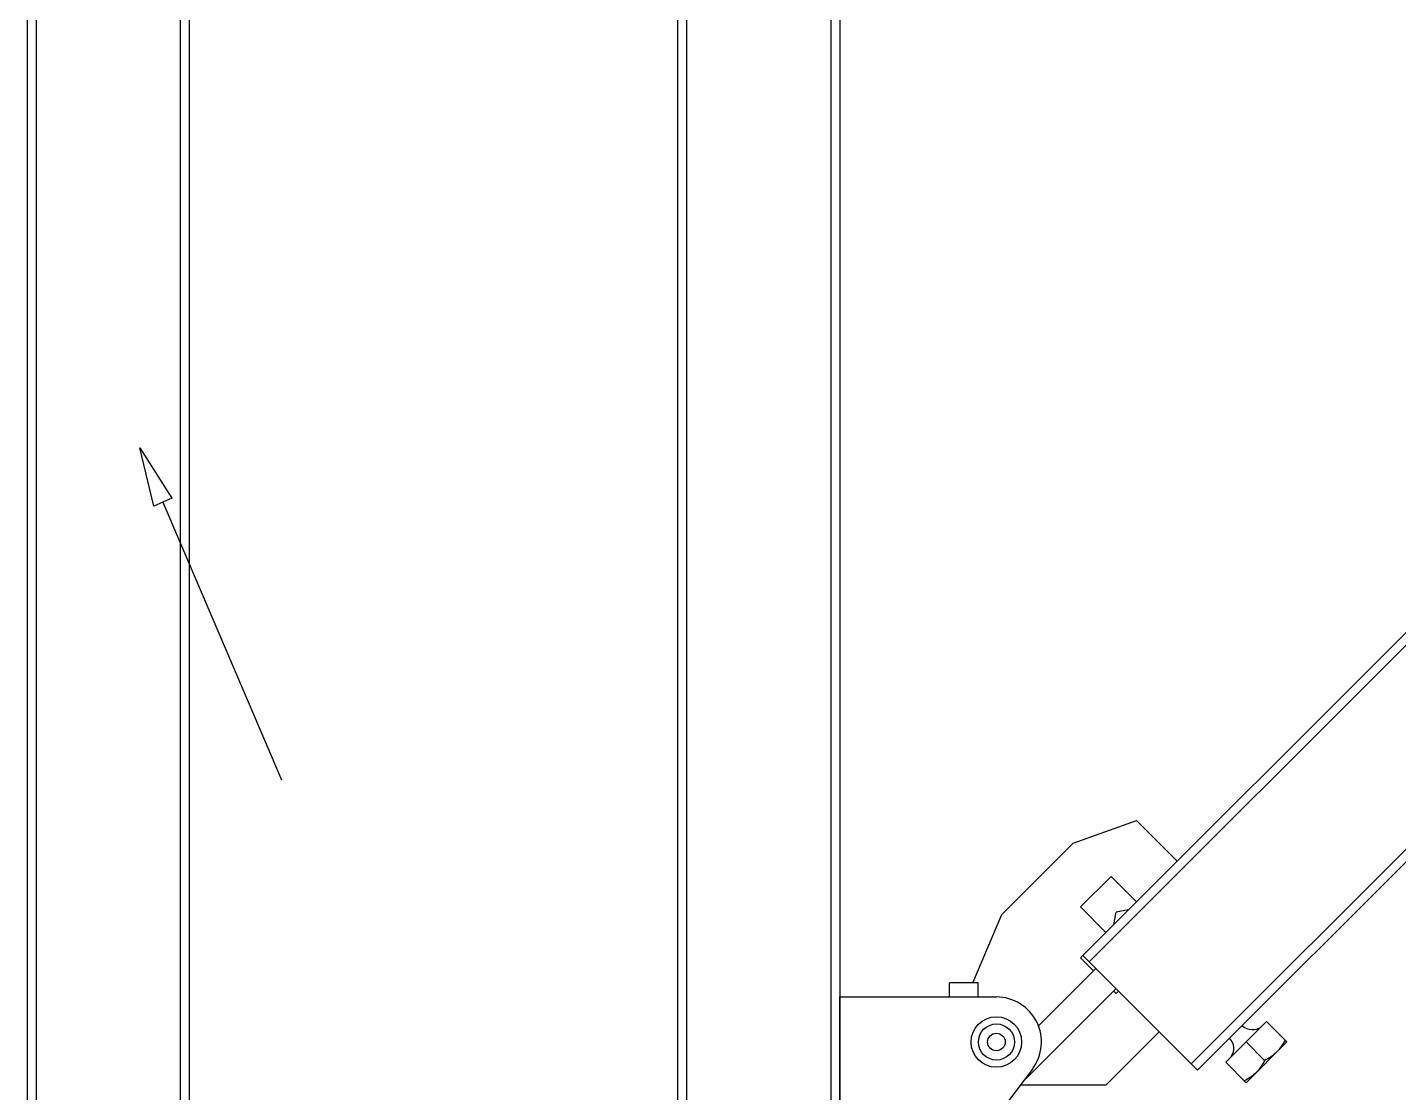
# Model space of a CAD drawing. Extents: x 1680110 to 2699828, y 269661 to 891349.
# Drawn here: x 2396622 to 2398354, y 711459 to 712805 of the extents above; entities that cross this region are included whole.
import ezdxf

# ---------------------------------------------------------------- set-up
doc = ezdxf.new("R2010")
doc.units = 0
doc.header["$LTSCALE"] = 1000
doc.header["$MEASUREMENT"] = 0
doc.layers.add('02___PRT_ALL_AXES', color=7, linetype='Continuous')
doc.layers.add('03___PRT_ALL_CURVES', color=7, linetype='Continuous')

msp = doc.modelspace()

# ---------------------------------------------------------------- linework, layer by layer
at = {"color": 0, "linetype": 'Continuous'}
for p, q in [((2396633.3, 711038.3), (2396633.3, 713559)), ((2396815.4, 711038.3), (2396815.4, 713559)), ((2396621.9, 711154.4), (2396621.9, 713467.4)), ((2396826.8, 711154.4), (2396826.8, 713467.4)), ((2397815.9, 711597.8), (2397852.6, 711684.3)), ((2397786.6, 711580), (2397786.6, 711597.8)), ((2397822.6, 711597.8), (2397786.6, 711597.8)), ((2397822.6, 711580), (2397822.6, 711597.8)), ((2397647.9, 711159.5), (2397647.9, 711580)), ((2397647.9, 711580), (2397845.8, 711580)), ((2397891.2, 711488.9), (2397668.3, 711193.2))]:
    msp.add_line(p, q, dxfattribs=at)
at = {"color": 7, "linetype": 'Continuous'}
for p, q in [((2399798.3, 713475.6), (2397952.1, 711629.4)), ((2399806.4, 713467.6), (2397963.1, 711624.3)), ((2397443, 713383.2), (2397443, 710337.6)), ((2397454.3, 713383.2), (2397454.3, 710337.6)), ((2397636.5, 713383.2), (2397636.5, 710337.6)), ((2397647.9, 713383.2), (2397647.9, 710337.6)), ((2399935.1, 713338.9), (2398091.8, 711495.6)), ((2399943.1, 713330.9), (2398099.8, 711487.6)), ((2397942.7, 711774.4), (2398022.8, 711803.1)), ((2398022.8, 711803.1), (2398074.3, 711751.6)), ((2397852.6, 711684.3), (2397942.7, 711774.4)), ((2397990.7, 711732.3), (2397952.1, 711693.7)), ((2398022.8, 711700.2), (2397990.7, 711732.3)), ((2397952.1, 711693.7), (2397984.2, 711661.6)), ((2397955, 711632.3), (2398099.8, 711487.6)), ((2397971.4, 711615.9), (2397898.6, 711543.2)), ((2397996.8, 711590.5), (2397887.6, 711481.3)), ((2397997.1, 711584.3), (2398000.1, 711587.3)), ((2398051.5, 711535.8), (2397984.2, 711468.5)), ((2398186.9, 711548.9), (2398135.4, 711497.5)), ((2397984.2, 711468.5), (2397875.9, 711468.5))]:
    msp.add_line(p, q, dxfattribs=at)
at = {"color": 4}
msp.add_lwpolyline([(2396781.6, 712200.3), (2396763.7, 712273.7), (2396804.4, 712210.1)], close=True, dxfattribs=at)
msp.add_lwpolyline([(2396793, 712205.2), (2396943, 711854.5)], dxfattribs=at)
at = {"color": 4, "extrusion": (0, 1, 0), "elevation": 711854.5}
msp.add_lwpolyline([(-2396943, 0), (-2396942.9, 0)], dxfattribs=at)
at = {"color": 0, "linetype": 'Continuous'}
msp.add_circle((2397845.8, 711523.1), 11.1, dxfattribs=at)
for radius, start, end in [(56.9, 322.9893, 90), (59.2, 307.9677, 315)]:
    msp.add_arc((2397845.8, 711523.1), radius, start, end, dxfattribs=at)
at = {"layer": '02___PRT_ALL_AXES', "color": 7, "linetype": 'Continuous'}
for p, q in [((2398012.7, 711690), (2397997.1, 711687.3)), ((2397994.3, 711671.7), (2397997.1, 711687.3)), ((2397952.1, 711629.4), (2397968.5, 711613)), ((2397993.9, 711587.6), (2397997.1, 711584.3)), ((2398212.7, 711523.2), (2398186.9, 711548.9)), ((2398184.6, 711499.8), (2398161.2, 711523.2)), ((2398212.7, 711523.2), (2398161.2, 711471.7)), ((2398135.4, 711497.5), (2398161.2, 711471.7))]:
    msp.add_line(p, q, dxfattribs=at)
at = {"layer": '02___PRT_ALL_AXES', "color": 0, "linetype": 'Continuous'}
for radius in [31.9, 22.8]:
    msp.add_circle((2397845.8, 711523.1), radius, dxfattribs=at)
at = {"layer": '02___PRT_ALL_AXES', "color": 7, "linetype": 'Continuous'}
for centre, start, end in [((2398169.3, 711557.1), 225, 307.3719), ((2398127.3, 711515), 322.6281, 45)]:
    msp.add_arc(centre, 18.4, start, end, dxfattribs=at)
for points, knots in [([(2398210.4, 711525.5), (2398209, 711522.7), (2398205.9, 711517.3), (2398202, 711512.5), (2398199.8, 711510.3)], [0, 0, 0, 0, 0.501873, 1, 1, 1, 1]), ([(2398184.6, 711499.8), (2398183.2, 711497), (2398180.2, 711491.6), (2398176.2, 711486.8), (2398174.1, 711484.6)], [0, 0, 0, 0, 0.501873, 1, 1, 1, 1]), ([(2398199.8, 711510.3), (2398197.6, 711508.2), (2398192.8, 711504.2), (2398187.4, 711501.2), (2398184.6, 711499.8)], [0, 0, 0, 0, 0.498127, 1, 1, 1, 1]), ([(2398174.1, 711484.6), (2398171.9, 711482.4), (2398167.1, 711478.5), (2398161.7, 711475.4), (2398158.9, 711474)], [0, 0, 0, 0, 0.498127, 1, 1, 1, 1])]:
    msp.add_open_spline(points, degree=3, knots=knots, dxfattribs=at)
at = {"layer": '03___PRT_ALL_CURVES', "color": 4, "linetype": 'Continuous'}
msp.add_line((2398212.7, 711523.2), (2398161.2, 711471.7), dxfattribs=at)

doc.saveas('drawing.dxf')
